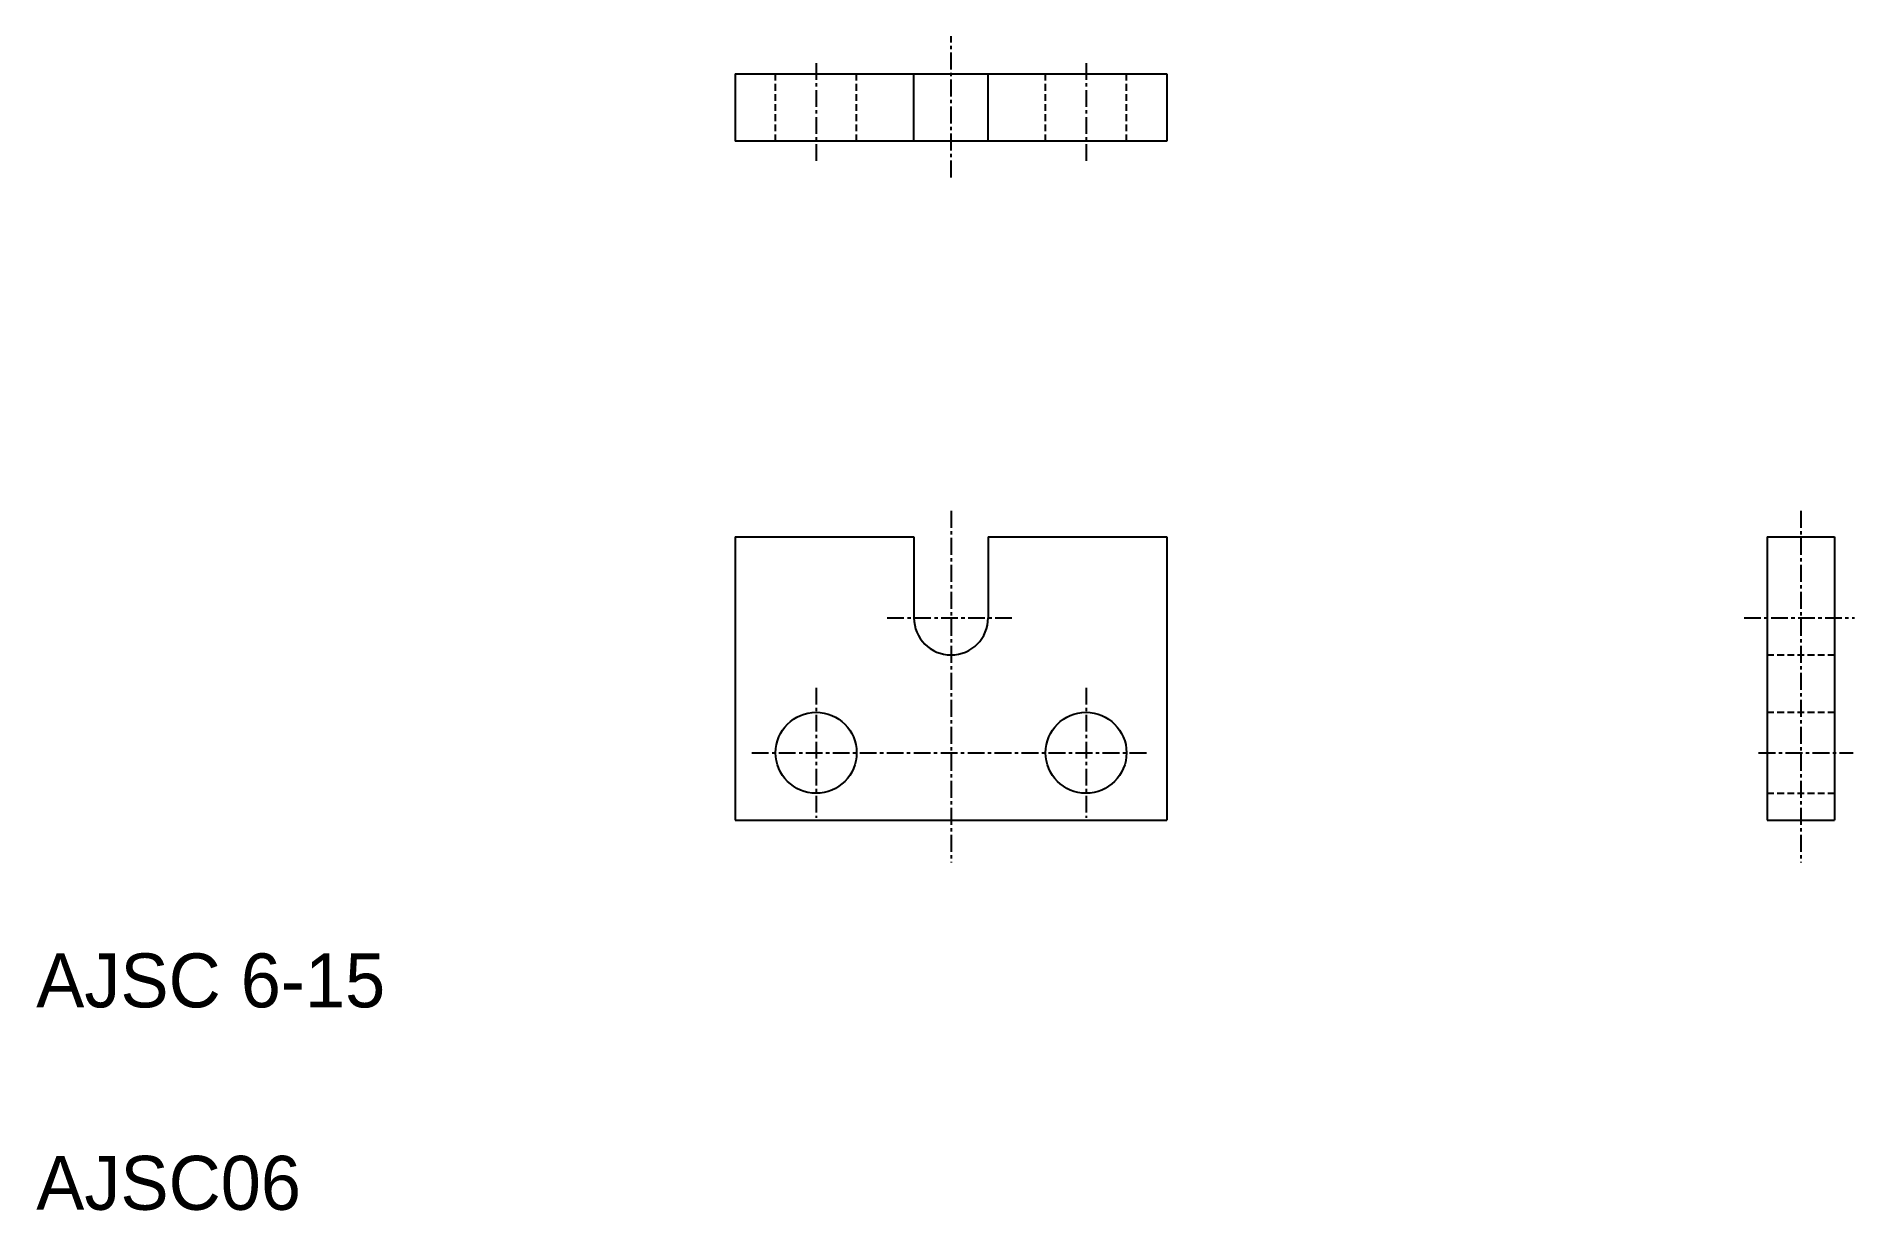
# Model space of a CAD drawing. Extents: x 111 to 246, y 116 to 203.
import ezdxf

# ---------------------------------------------------------------- set-up
doc = ezdxf.new("R2010")
doc.units = 0
doc.linetypes.add('CENTER', pattern=[2, 1.25, -0.25, 0.25, -0.25])
doc.linetypes.add('DASHED', pattern=[0.75, 0.5, -0.25])
doc.layers.get('0').update_dxf_attribs({"linetype": 'CONTINUOUS'})
doc.layers.add('CENTER', color=1, linetype='CENTER')

msp = doc.modelspace()

# ---------------------------------------------------------------- linework, layer by layer
at = {"color": 7, "linetype": 'CONTINUOUS'}
for p, q in [((162.96, 200), (194.96, 200)), ((162.96, 200), (162.96, 195)), ((176.21, 195), (176.21, 200)), ((181.71, 195), (181.71, 200)), ((194.96, 200), (194.96, 195)), ((194.96, 195), (162.96, 195)), ((162.96, 165.69), (176.21, 165.69)), ((162.96, 165.69), (162.96, 144.69)), ((176.21, 165.69), (176.21, 159.69)), ((181.71, 165.69), (194.96, 165.69)), ((181.71, 165.69), (181.71, 159.69)), ((194.96, 165.69), (194.96, 144.69)), ((239.44, 165.69), (244.44, 165.69)), ((239.44, 165.69), (239.44, 144.69)), ((244.44, 165.69), (244.44, 144.69)), ((162.96, 144.69), (194.96, 144.69)), ((239.44, 144.69), (244.44, 144.69))]:
    msp.add_line(p, q, dxfattribs=at)
at = {"color": 3, "linetype": 'DASHED'}
for p, q in [((165.96, 195), (165.96, 200)), ((171.96, 195), (171.96, 200)), ((185.96, 195), (185.96, 200)), ((191.96, 195), (191.96, 200)), ((239.44, 156.94), (244.44, 156.94)), ((239.44, 152.69), (244.44, 152.69)), ((239.44, 146.69), (244.44, 146.69))]:
    msp.add_line(p, q, dxfattribs=at)
for p, q in [((178.96, 195), (178.96, 195)), ((186.96, 195), (186.96, 195))]:
    msp.add_line(p, q)
at = {"color": 7, "linetype": 'CONTINUOUS'}
for centre in [(168.96, 149.69), (188.96, 149.69)]:
    msp.add_circle(centre, 3, dxfattribs=at)
msp.add_arc((178.96, 159.69), 2.75, 180, 0, dxfattribs=at)
at = {"layer": 'CENTER', "color": 1, "linetype": 'CENTER'}
for p, q in [((178.96, 192.32), (178.96, 202.78)), ((168.96, 200.8), (168.96, 193.56)), ((188.96, 200.8), (188.96, 193.56)), ((178.96, 167.61), (178.96, 141.56)), ((241.94, 167.61), (241.94, 141.56)), ((174.22, 159.69), (183.63, 159.69)), ((237.73, 159.69), (245.92, 159.69)), ((168.96, 154.51), (168.96, 144.88)), ((188.96, 154.51), (188.96, 144.88)), ((164.19, 149.69), (193.51, 149.69)), ((238.8, 149.69), (245.81, 149.69))]:
    msp.add_line(p, q, dxfattribs=at)

# ---------------------------------------------------------------- texts
at = {"color": 7, "linetype": 'CONTINUOUS'}
for s, p in [('AJSC 6-15', (111.16, 130.82)), ('AJSC06', (111.16, 115.82))]:
    msp.add_text(s, height=4, dxfattribs=at).set_placement(p)

doc.saveas('drawing.dxf')
